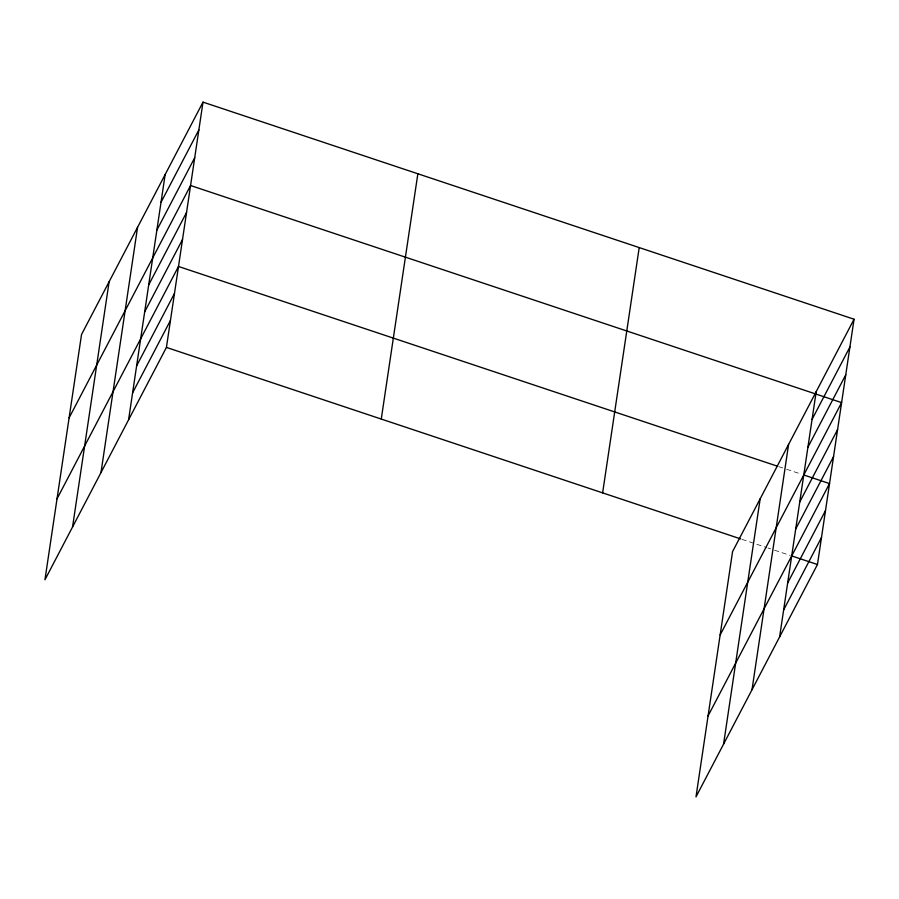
<?xml version="1.0" encoding="UTF-8"?>
<svg xmlns="http://www.w3.org/2000/svg" width="899" height="899" viewBox="0 0 899 899"><rect width="100%" height="100%" fill="white"/><g stroke="black" fill="none" stroke-linecap="round" stroke-linejoin="round"><path stroke-width="0.67" stroke-dasharray="4.5 3.37" d="M778.759 466.637L782.658 467.941M786.569 469.244L800.897 474.02M741.945 539.333L766.678 547.581M767.982 548.019L770.589 548.884M774.5 550.188L790.12 555.402"/><path stroke-width="1.35" d="M72.549 526.994L109.127 281.702M100.98 472.604L137.558 227.312M128.579 419.822L165.158 174.518M203.005 102.126L81.539 334.484L44.95 579.776L166.427 347.419L203.005 102.126L854.05 319.224L817.461 564.516L695.995 796.874L732.573 551.581L854.05 319.224M381.266 419.058L417.855 173.765M602.622 492.877L639.211 247.585M723.583 744.091L760.172 498.799M752.014 689.702L788.603 444.409M779.613 636.919L816.202 391.627M161.011 202.32L198.859 129.928M156.864 230.122L194.712 157.718M69.099 417.878L190.566 185.52L841.61 402.617L720.133 634.986M148.695 284.904L186.543 212.501M144.672 311.886L182.519 239.494M57.019 498.833L178.496 266.475L777.455 466.199M136.626 365.848L174.473 293.456M132.602 392.841L170.45 320.437M812.055 419.417L849.903 347.025M807.909 447.219L845.757 374.827M799.739 502.002L837.587 429.61M795.716 528.983L833.564 456.591M708.064 715.93L829.541 483.572L803.492 474.886M787.659 582.957L825.518 510.553M783.636 609.938L821.484 537.535M166.427 347.419L740.641 538.894M791.423 555.829L817.461 564.516"/></g></svg>
